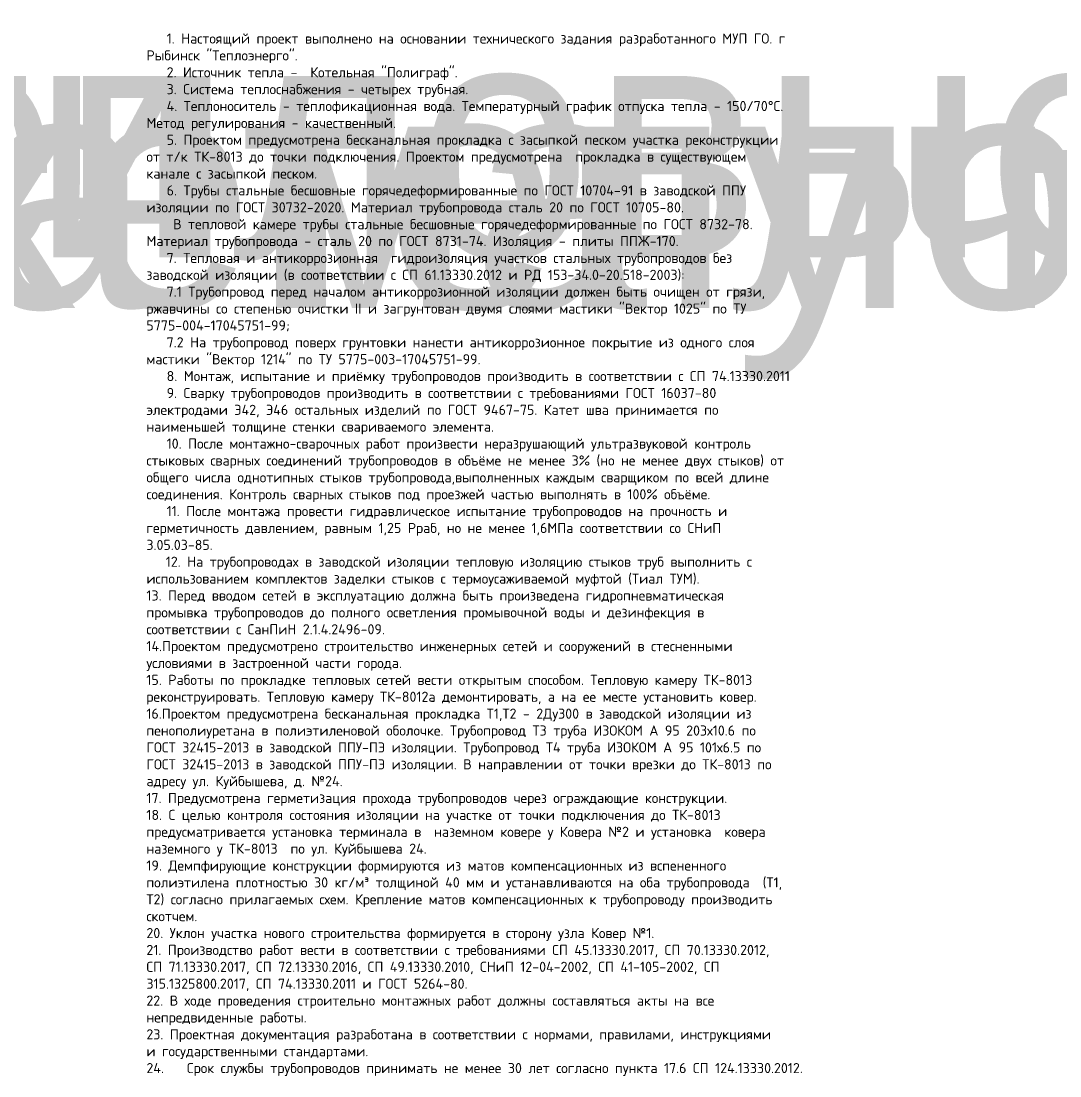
# Model space of a CAD drawing. Header units: millimetres. Extents: x 1642 to 8783, y 1095 to 5441.
# Drawn here: x 2572.7 to 2880.6, y 1639.6 to 1952.2 of the extents above; entities that cross this region are included whole.
import ezdxf
from ezdxf.enums import TextEntityAlignment as Align

# ---------------------------------------------------------------- set-up
doc = ezdxf.new("R2018")
doc.units = ezdxf.units.MM
doc.layers.add('Размерный', color=4, linetype='Continuous', lineweight=30)
doc.layers.add('Размеры на чертеже', color=250, linetype='Continuous', lineweight=25)
doc.styles.add('-ISOCPEUR-', font='isocpeur.ttf')
doc.styles.get("Standard").update_dxf_attribs({"font": 'arial.ttf'})

# ---------------------------------------------------------------- blocks, each defined once
blk = doc.blocks.new('*U305')
blk.add_attdef('РАЗРАБОТАЛ', text='', height=2.5).set_placement((250.5, -264.22), align=Align.MIDDLE_LEFT)
at = {"flags": 8}
for tag, height, p in [('ДАТА', 2.5, (290.07, -264.4)), ('ЛИСТ', 3, (386.39, -271.92)), ('ЛИСТОВ', 3, (403.89, -271.92))]:
    blk.add_attdef(tag, text='', height=height, dxfattribs=at).set_placement(p, align=Align.MIDDLE_CENTER)
blk.add_attdef('ПРОВЕРИЛ', (250.75, -270.73), '', height=2.5)
at = {"lineweight": 30, "flags": 104}
for tag, p in [('ТЕПЛОВЫЕ_СЕТИ', (330, -269.5)), ('ИМЯ_ЧЕРТЕЖА', (330, -284.5))]:
    blk.add_attdef(tag, text='', height=3, dxfattribs=at).set_placement(p, align=Align.MIDDLE_CENTER)
at = {"style": '-ISOCPEUR-', "flags": 8}
blk.add_attdef('ФОРМАТ', text='', height=3, dxfattribs=at).set_placement((380.97, -294.75), align=Align.MIDDLE_CENTER)

msp = doc.modelspace()

# ---------------------------------------------------------------- block references
at = {"layer": 'Размеры на чертеже', "lineweight": 90}
ref = msp.add_blockref('*U305', (1642.383, 2221.672), dxfattribs=at)
lines = msp.add_mtext('Схема участка тепловой сети', dxfattribs={"layer": '0', "insert": (1972.383, 1937.172), "char_height": 70, "attachment_point": 1})
ref.add_attrib('ИМЯ_ЧЕРТЕЖА', '', (1972.383, 1937.172), dxfattribs={"flags": 104}).embed_mtext(lines)
lines = msp.add_mtext('Тепловые сети', dxfattribs={"layer": '0', "insert": (1972.383, 1952.172), "char_height": 70, "attachment_point": 1})
ref.add_attrib('ТЕПЛОВЫЕ_СЕТИ', '', (1972.383, 1952.172), dxfattribs={"flags": 104}).embed_mtext(lines)
ref = msp.add_blockref('*U305', (2145.366, 2221.672), dxfattribs=at)
lines = msp.add_mtext('Схема участка тепловой сети', dxfattribs={"layer": '0', "insert": (2475.366, 1937.172), "char_height": 70, "attachment_point": 1})
ref.add_attrib('ИМЯ_ЧЕРТЕЖА', '', (2475.366, 1937.172), dxfattribs={"flags": 104}).embed_mtext(lines)
lines = msp.add_mtext('Тепловые сети', dxfattribs={"layer": '0', "insert": (2475.366, 1952.172), "char_height": 70, "attachment_point": 1})
ref.add_attrib('ТЕПЛОВЫЕ_СЕТИ', '', (2475.366, 1952.172), dxfattribs={"flags": 104}).embed_mtext(lines)

# ---------------------------------------------------------------- texts
at = {"layer": 'Размерный', "color": 7, "lineweight": 30, "ltscale": 0.5, "insert": (2609.874, 1948.505), "char_height": 3, "width": 188.90644, "attachment_point": 1, "style": '-ISOCPEUR-'}
msp.add_mtext('\\pxi2;1. Настоящий проект {\\A1;выполнено на основании технического задания разработанного МУП ГО. г Рыбинск "Теплоэнерго".\\P}2. Источник тепла -  Котельная "Полиграф".\\P3. Система теплоснабжения - четырех трубная.\\P4. Теплоноситель - теплофикационная вода. Температурный график отпуска тепла - 150/70°С. Метод регулирования - качественный. \\P5. Проектом предусмотрена бесканальная прокладка с засыпкой песком участка реконструкции от т/к ТК-8013 до точки подключения. Проектом предусмотрена  прокладка в существующем канале с засыпкой песком.\\P6. Трубы стальные бесшовные горячедеформированные по ГОСТ 10704-91 в заводской ППУ изоляции по ГОСТ 30732-2020. Материал трубопровода сталь 20 по ГОСТ 10705-80.\\P В тепловой камере трубы стальные бесшовные горячедеформированные по ГОСТ 8732-78. Материал трубопровода - сталь 20 по ГОСТ 8731-74. Изоляция - плиты ППЖ-170.\\P7. Тепловая и антикоррозионная  гидроизоляция участков стальных трубопроводов без заводской изоляции (в соответствии с СП 61.13330.2012 и РД 153-34.0-20.518-2003):\\P7.1 Трубопровод перед началом антикоррозионной изоляции должен быть очищен от грязи, ржавчины со степенью очистки II и загрунтован двумя слоями мастики "Вектор 1025" по ТУ 5775-004-17045751-99;\\P7.2 На трубопровод поверх грунтовки нанести антикоррозионное покрытие из одного слоя мастики "Вектор 1214" по ТУ 5775-003-17045751-99.\\P8. Монтаж, испытание и приёмку трубопроводов производить в соответствии с СП 74.13330.2011 \\P9. Сварку трубопроводов производить в соответствии с требованиями ГОСТ 16037-80 электродами Э42, Э46 остальных изделий по ГОСТ 9467-75. Катет шва принимается по наименьшей толщине стенки свариваемого элемента.\\P10. После монтажно-сварочных работ произвести неразрушающий ультразвуковой контроль стыковых сварных соединений трубопроводов в объёме не менее 3% (но не менее двух стыков) от общего числа однотипных стыков трубопровода,выполненных каждым сварщиком по всей длине соединения. Контроль сварных стыков под проезжей частью выполнять в 100% объёме.\\P11. После монтажа провести гидравлическое испытание трубопроводов на прочность и герметичность давлением, равным 1,25 Рраб, но не менее 1,6МПа соответствии со СНиП 3.05.03-85.\\P\\pi0;   12. На трубопроводах в заводской изоляции тепловую изоляцию стыков труб выполнить с использованием комплектов заделки стыков с термоусаживаемой муфтой (Тиал ТУМ).{\\C256;\\P\\pi2;}13.{\\C2; }Перед вводом сетей в эксплуатацию должна быть произведена гидропневматическая промывка трубопроводов до полного осветления промывочной воды и дезинфекция в соответствии с СанПиН 2.1.4.2496-09.\\P14.Проектом предусмотрено строительство инженерных сетей и сооружений в стесненными условиями в застроенной части города. \\P15. Работы по прокладке тепловых сетей вести открытым способом. Тепловую камеру ТК-8013 реконструировать. Тепловую камеру ТК-8012а демонтировать, а на ее месте установить ковер.\\P16.Проектом предусмотрена бесканальная прокладка Т1,Т2 - 2Ду300 в заводской изоляции из пенополиуретана в полиэтиленовой оболочке. Трубопровод Т3 труба {\\C242;\\c2564301;ИЗОКОМ А 95} 203х10.6 по ГОСТ 32415-2013 в заводской ППУ-ПЭ изоляции. Трубопровод Т4 труба {\\C242;\\c2564301;ИЗОКОМ А 95} 101х6.5 по ГОСТ 32415-2013 в заводской ППУ-ПЭ изоляции. В направлении от точки врезки до ТК-8013 по адресу ул. Куйбышева, д. №24.\\P17. Предусмотрена герметизация прохода трубопроводов через ограждающие конструкции. \\P18. С целью контроля состояния изоляции на участке от точки подключения до ТК-8013    предусматривается установка терминала в  наземном ковере у Ковера №2 и установка  ковера наземного у ТК-8013  по ул. Куйбышева 24.\\P19. Демпфирующие конструкции формируются из матов компенсационных из вспененного полиэтилена плотностью 30 кг/м³ толщиной 40 мм и устанавливаются на оба трубопровода  (Т1, Т2) согласно прилагаемых схем. Крепление матов компенсационных к трубопроводу производить скотчем.\\P20. Уклон участка нового строительства формируется в сторону узла Ковер №1.\\P21. Производство работ вести в соответствии с требованиями СП 45.13330.2017, СП 70.13330.2012, СП 71.13330.2017, СП 72.13330.2016, СП 49.13330.2010, СНиП 12-04-2002, СП 41-105-2002, СП 315.1325800.2017, СП 74.13330.2011 и ГОСТ 5264-80.\\P22. В ходе проведения строительно монтажных работ должны составляться акты на все непредвиденные работы.\\P23. Проектная документация разработана в соответствии с нормами, правилами, инструкциями и государственными стандартами.\\P24.^IСрок службы трубопроводов принимать не менее 30 лет согласно пункта 17.6 СП 124.13330.2012.', dxfattribs=at)

doc.saveas('drawing.dxf')
